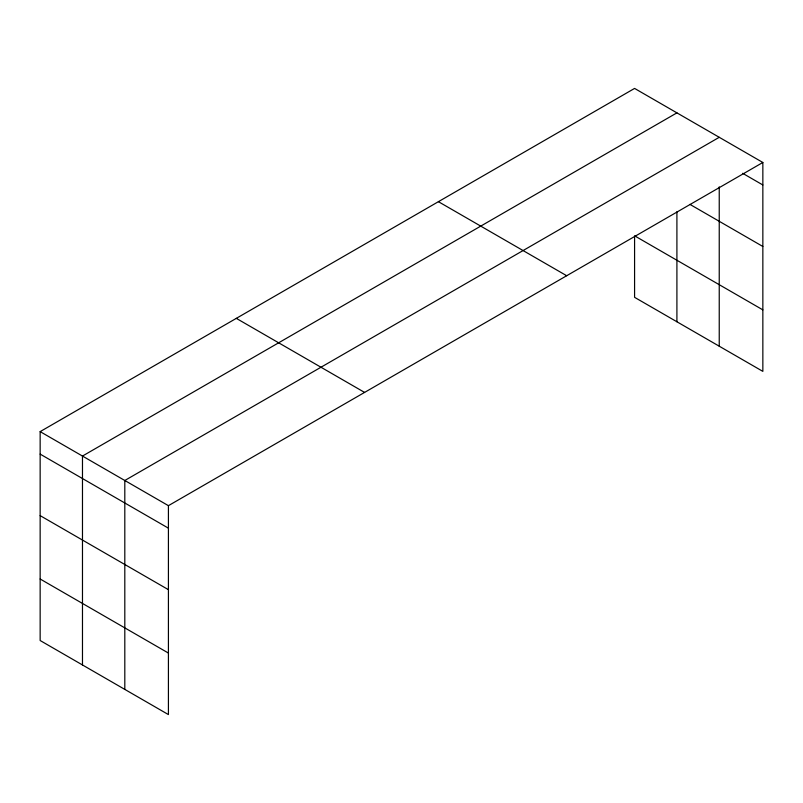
<?xml version="1.0" encoding="UTF-8"?>
<svg xmlns="http://www.w3.org/2000/svg" width="803" height="803" viewBox="0 0 803 803"><rect width="100%" height="100%" fill="white"/><g stroke="black" fill="none" stroke-linecap="round" stroke-linejoin="round"><path stroke-width="1.2" d="M40.15 431.623L168.419 505.669L168.419 714.58L40.15 640.523L40.15 431.623L634.581 88.42L762.85 162.477L762.85 371.377L634.581 297.331L634.581 235.811L762.85 309.868M676.909 112.862L82.478 456.054L82.478 664.954M719.237 137.303L124.806 480.495L124.806 689.396M168.419 505.669L762.85 162.477M742.645 173.297L762.85 184.971M689.938 204.384L762.85 246.481M438.418 201.683L566.687 275.73M236.313 318.359L364.582 392.416M40.15 454.107L168.419 528.163M40.15 515.626L168.419 589.673M40.15 579.003L168.419 653.06M719.237 186.858L719.237 346.203M676.909 211.781L676.909 321.762"/></g></svg>
